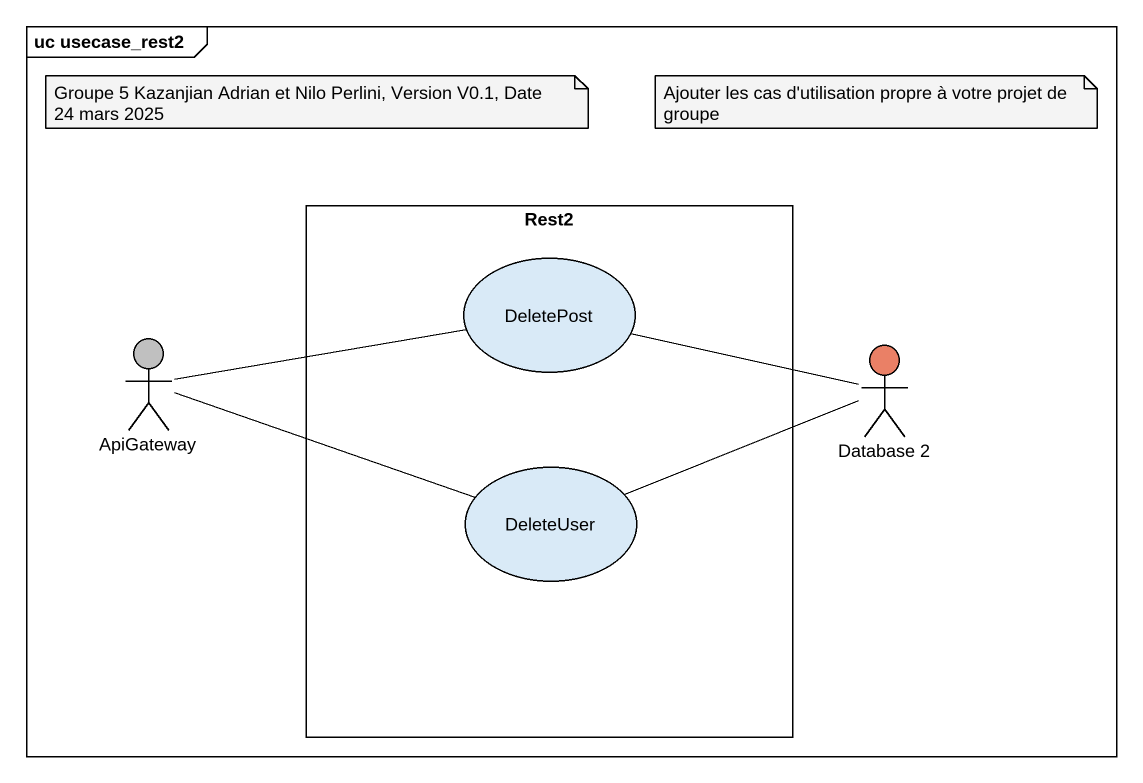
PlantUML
@startuml
mainframe uc usecase_rest2
rectangle Rest2 {
  usecase DeletePost
  usecase DeleteUser
}
actor ApiGateway #C0C0C0
actor "Database 2" as Database_2 #EA8066
DeletePost -right- Database_2
ApiGateway -right- DeletePost
ApiGateway -right- DeleteUser
DeleteUser -right- Database_2
note as N1
  Groupe 5 Kazanjian Adrian et Nilo Perlini, Version V0.1, Date 24 mars 2025
end note
note as N2
  Ajouter les cas d'utilisation propre à votre projet de groupe
end note
@enduml
